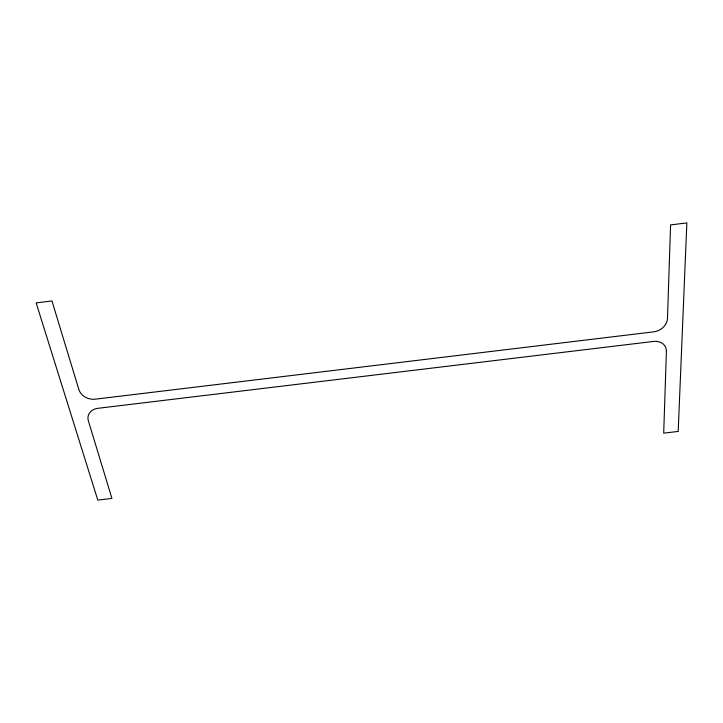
<?xml version="1.0" encoding="UTF-8"?>
<svg xmlns="http://www.w3.org/2000/svg" width="723" height="723" viewBox="0 0 723 723"><rect width="100%" height="100%" fill="white"/><g stroke="black" fill="none" stroke-linecap="round" stroke-linejoin="round"><path stroke-width="1.08" d="M666.398 351.387L663.696 433.149L678.183 431.432L686.85 222.91L670.583 224.907L667.483 318.4A13.836 11.432 -28 0 1 653.836 331.83L95.192 399.195A13.638 11.17 17.3 0 1 78.861 389.534L51.966 300.958L36.15 302.901L97.795 500.09L111.92 498.418L88.36 420.822A13.339 10.818 15.3 0 1 97.894 408.314L653.592 341.428A13.538 11.062 -25.9 0 1 666.398 351.387"/></g></svg>
